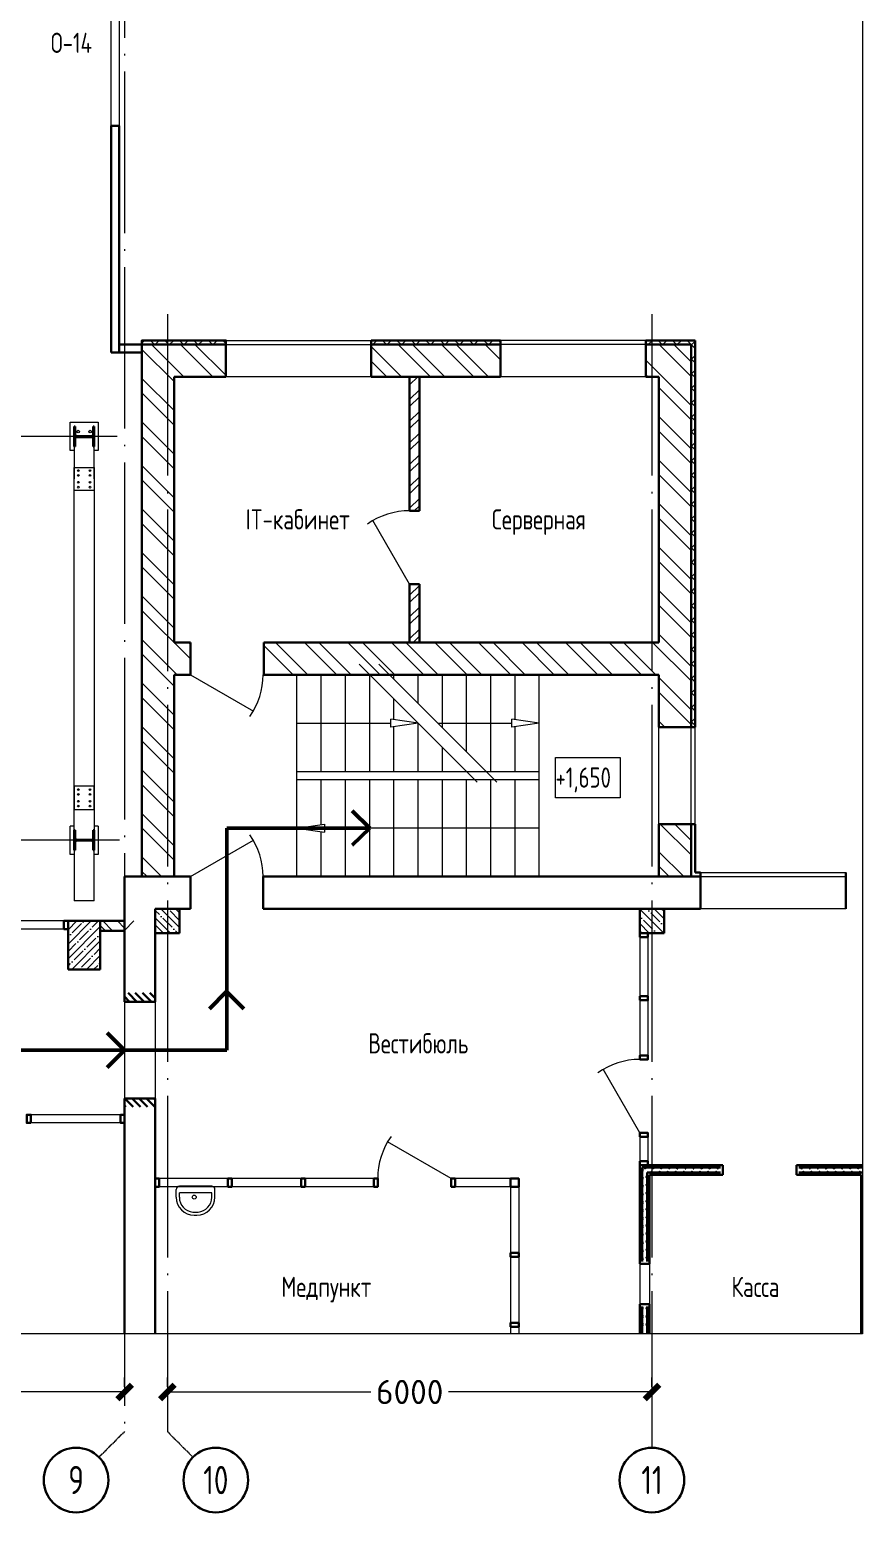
# Model space of a CAD drawing. Extents: x -965262 to 1142518, y -357520 to 71675.
# Drawn here: x -671382 to -661072, y -340597 to -322237 of the extents above; entities that cross this region are included whole.
import ezdxf

# ---------------------------------------------------------------- set-up
doc = ezdxf.new("R2010")
doc.units = 0
doc.header["$LTSCALE"] = 10
doc.linetypes.add('DOTE', pattern=[2.42, 2, -0.2, 0.02, -0.2])
doc.layers.get('0').update_dxf_attribs({"linetype": 'CONTINUOUS', "lineweight": 30})
doc.layers.get('Defpoints').update_dxf_attribs({"linetype": 'CONTINUOUS'})
doc.layers.add('DOTE', color=7, linetype='DOTE', lineweight=9)
doc.styles.add('GOST 2.304', font='isocpeur.ttf', dxfattribs={"width": 0.75, "height": 250})
doc.styles.get("Standard").update_dxf_attribs({"font": 'isocpeur.ttf', "height": 300})
doc.dimstyles.get("Standard").update_dxf_attribs({"dimscale": 100, "dimtxt": 300, "dimasz": 1.8, "dimexe": 1.8, "dimexo": 0.625, "dimgap": 0.9, "dimtad": 0, "dimdec": 0, "dimzin": 0, "dimdsep": 46, "dimtxsty": 'Standard', "dimblk": 'ARCHTICK', "dimcen": 0.9, "dimclrd": 256, "dimclre": 256, "dimclrt": 256, "dimadec": 0, "dimazin": 0, "dimtfac": 1, "dimtdec": 0, "dimtofl": 0, "dimtmove": 0, "dimatfit": 3, "dimfxl": 1, "dimtolj": 1, "dimtzin": 0, "dimlwd": 15, "dimlwe": 15, "dimarcsym": 0})
pattern_1 = [(135, (-663827.41, -348394.52), (-89.8026, -89.8026), []), (135, (-663827.41, -348304.72), (-89.8026, -89.8026), [158.75, -31.75, 0, -31.75])]
pattern_2 = [(135, (-138022.71, -133422.75), (-89.80256, -89.80256), []), (225, (-138022.71, -133422.75), (89.80256, -89.80256), [])]
pattern_3 = [(135, (-1325158.495, -438900.225), (-44.9012806, -44.9012806), [])]

# ---------------------------------------------------------------- blocks, each defined once
blk = doc.blocks.new('_ArchTick')
at = {"color": 0, "linetype": 'ByBlock', "lineweight": 0, "const_width": 0.4}
blk.add_lwpolyline([(-0.5, -0.5), (0.5, 0.5)], dxfattribs=at)
blk = doc.blocks.new('*D2648')
at = {"lineweight": 15, "transparency": 16777216}
for p, q in [((-669677, -339045), (-669677, -338927)), ((-663677, -339045), (-663677, -338927)), ((-669677, -339107), (-667157, -339107)), ((-663677, -339107), (-666197, -339107))]:
    blk.add_line(p, q, dxfattribs=at)
at = {"layer": 'Defpoints', "color": 0, "lineweight": 30, "transparency": 16777216}
for p in [(-669677, -339107), (-669677, -339107), (-663677, -339107)]:
    blk.add_point(p, dxfattribs=at)
at = {"lineweight": 15, "transparency": 16777216, "xscale": 180, "yscale": 180, "zscale": 180, "rotation": 180}
blk.add_blockref('_ArchTick', (-669677, -339107), dxfattribs=at)
at = {"lineweight": 15, "transparency": 16777216, "xscale": 180, "yscale": 180, "zscale": 180}
blk.add_blockref('_ArchTick', (-663677, -339107), dxfattribs=at)
at = {"lineweight": 15, "transparency": 16777216, "insert": (-666677, -339107), "char_height": 300, "attachment_point": 5}
blk.add_mtext('\\A1;6000', dxfattribs=at)
blk = doc.blocks.new('*D2649')
at = {"lineweight": 15, "transparency": 16777216}
for p, q in [((-676207, -339045), (-676207, -338927)), ((-670207, -339045), (-670207, -338927)), ((-676207, -339107), (-673687, -339107)), ((-670207, -339107), (-672727, -339107))]:
    blk.add_line(p, q, dxfattribs=at)
at = {"layer": 'Defpoints', "color": 0, "lineweight": 30, "transparency": 16777216}
for p in [(-676207, -339107), (-676207, -339107), (-670207, -339107)]:
    blk.add_point(p, dxfattribs=at)
at = {"lineweight": 15, "transparency": 16777216, "xscale": 180, "yscale": 180, "zscale": 180, "rotation": 180}
blk.add_blockref('_ArchTick', (-676207, -339107), dxfattribs=at)
at = {"lineweight": 15, "transparency": 16777216, "xscale": 180, "yscale": 180, "zscale": 180}
blk.add_blockref('_ArchTick', (-670207, -339107), dxfattribs=at)
at = {"lineweight": 15, "transparency": 16777216, "insert": (-673207, -339107), "char_height": 300, "attachment_point": 5}
blk.add_mtext('\\A1;6000', dxfattribs=at)

msp = doc.modelspace()

# ---------------------------------------------------------------- hatches: boundary and pattern name
at = {"lineweight": 15}
h = msp.add_hatch(dxfattribs=at)
h.set_pattern_fill('ANSI37', color=256, scale=40, angle=90, style=0)
h.set_pattern_definition(pattern_2)
h.paths.add_polyline_path([(-668952.3, -326084.5), (-669992.4, -326084.5), (-669992.4, -326134.5), (-668952.3, -326134.5)])
h.paths.add_polyline_path([(-667152.3, -326084.5), (-667152.3, -326134.5), (-665552.3, -326134.5), (-665552.3, -326084.5)])
h = msp.add_hatch(dxfattribs=at)
h.set_pattern_fill('ANSI32', color=4, scale=40, angle=90, style=0)
h.set_pattern_definition([(135, (-669368.5, -330053.1), (-269.408, -269.408), []), (135, (-669368.5, -329873.48), (-269.408, -269.408), [])])
h.paths.add_polyline_path([(-669342.1, -329824.5), (-669392.1, -329824.5), (-669392.1, -330224.5), (-669342.1, -330224.5)], flags=17)
h.paths.add_polyline_path([(-668142.1, -329824.5), (-668482.1, -329824.5), (-668482.1, -330224.5), (-668142.1, -330224.5)])
h.paths.add_polyline_path([(-669677.4, -330874.5), (-669992.4, -330874.5), (-669992.4, -332074.5), (-669677.4, -332074.5)])
h.paths.add_polyline_path([(-669592.4, -330874.5), (-669677.4, -330874.5), (-669677.4, -332074.5), (-669592.4, -332074.5)])
h.paths.add_polyline_path([(-669677.4, -332274.5), (-669992.4, -332274.5), (-669992.4, -332724.5), (-669677.4, -332724.5)])
h.paths.add_polyline_path([(-669592.4, -332274.5), (-669677.4, -332274.5), (-669677.4, -332724.5), (-669592.4, -332724.5)])
h.paths.add_polyline_path([(-669592.4, -332074.5), (-669677.4, -332074.5), (-669677.4, -332274.5), (-669592.4, -332274.5)])
h.paths.add_polyline_path([(-669677.4, -332074.5), (-669992.4, -332074.5), (-669992.4, -332274.5), (-669677.4, -332274.5)])
h.paths.add_polyline_path([(-663192.4, -332274.5), (-663592.4, -332274.5), (-663592.4, -332724.5), (-663192.4, -332724.5)])
h.paths.add_polyline_path([(-663677.4, -329824.5), (-668142.1, -329824.5), (-668142.1, -330224.5), (-663677.4, -330224.5)])
h.paths.add_polyline_path([(-669677.4, -327274.5), (-669992.4, -327274.5), (-669992.4, -330874.5), (-669677.4, -330874.5)])
h.paths.add_polyline_path([(-669342.1, -329824.5), (-669592.4, -329824.5), (-669592.4, -327274.5), (-669677.4, -327274.5), (-669677.4, -330874.5), (-669592.4, -330874.5), (-669592.4, -330224.5), (-669342.1, -330224.5)])
h.paths.add_polyline_path([(-669677.4, -326134.5), (-669992.4, -326134.5), (-669992.4, -327274.5), (-669677.4, -327274.5)])
h.paths.add_polyline_path([(-668952.3, -326134.5), (-669677.4, -326134.5), (-669677.4, -327274.5), (-669592.4, -327274.5), (-669592.4, -326534.5), (-668952.3, -326534.5)])
h.paths.add_polyline_path([(-665552.3, -326134.5), (-667152.3, -326134.5), (-667152.3, -326534.5), (-665552.3, -326534.5)])
h.paths.add_polyline_path([(-663192.4, -326134.5), (-663677.4, -326134.5), (-663677.4, -326534.5), (-663592.4, -326534.5), (-663592.4, -327274.5), (-663192.4, -327274.5)])
h.paths.add_polyline_path([(-663677.4, -326134.5), (-663752.3, -326134.5), (-663752.3, -326534.5), (-663677.4, -326534.5)])
h.paths.add_polyline_path([(-663192.4, -332074.5), (-663592.4, -332074.5), (-663592.4, -332274.5), (-663192.4, -332274.5)])
h.paths.add_polyline_path([(-663592.4, -330874.5), (-663192.4, -330874.5), (-663192.4, -327274.5), (-663592.4, -327274.5), (-663592.4, -329824.5), (-663677.4, -329824.5), (-663677.4, -330224.5), (-663592.4, -330224.5)])
h = msp.add_hatch(dxfattribs=at)
h.set_pattern_fill('ANSI37', color=256, scale=40, angle=90, style=0)
h.set_pattern_definition(pattern_2)
h.paths.add_polyline_path([(-663752.3, -326134.5), (-663752.3, -326084.5), (-663142.7, -326084.5), (-663142.7, -330874.5), (-663192.4, -330874.5), (-663192.4, -326134.5), (-663751.9, -326134.5), (-663751.9, -326084.5)])
h = msp.add_hatch(dxfattribs=at)
h.set_pattern_fill('ANSI32', color=1, scale=20)
h.set_pattern_definition([(45, (-1325158.5, -438399.02), (-134.70384, 134.70384), []), (45, (-1325068.7, -438399.02), (-134.70384, 134.70384), [])])
h.paths.add_polyline_path([(-666557.5, -329094.6), (-666677.5, -329094.6), (-666677.5, -329104.6), (-666557.5, -329104.6)], flags=17)
h.paths.add_polyline_path([(-666557.5, -326534.5), (-666677.5, -326534.5), (-666677.5, -328194.6), (-666557.5, -328194.6)])
h.paths.add_polyline_path([(-666557.5, -329094.6), (-666677.5, -329094.6), (-666677.5, -329824.5), (-666557.5, -329824.5)])
h = msp.add_hatch(dxfattribs=at)
h.set_pattern_fill('ANSI35', color=256, scale=20, angle=90, style=0)
h.set_pattern_definition(pattern_1)
h.paths.add_polyline_path([(-669677.4, -333124.5), (-669827.4, -333124.5), (-669827.4, -333274.5), (-669677.4, -333274.5)])
h.paths.add_polyline_path([(-669677.4, -333274.5), (-669827.4, -333274.5), (-669827.4, -333424.5), (-669677.4, -333424.5)])
h.paths.add_polyline_path([(-669527.4, -333274.5), (-669677.4, -333274.5), (-669677.4, -333424.5), (-669527.4, -333424.5)])
h.paths.add_polyline_path([(-669527.4, -333124.5), (-669677.4, -333124.5), (-669677.4, -333274.5), (-669527.4, -333274.5)])
h = msp.add_hatch(dxfattribs=at)
h.set_pattern_fill('ANSI35', color=256, scale=20, angle=90, style=0)
h.set_pattern_definition(pattern_1)
h.paths.add_polyline_path([(-663677.4, -333124.5), (-663827.4, -333124.5), (-663827.4, -333274.5), (-663677.4, -333274.5)])
h.paths.add_polyline_path([(-663677.4, -333274.5), (-663827.4, -333274.5), (-663827.4, -333424.5), (-663677.4, -333424.5)])
h.paths.add_polyline_path([(-663527.4, -333274.5), (-663677.4, -333274.5), (-663677.4, -333424.5), (-663527.4, -333424.5)])
h.paths.add_polyline_path([(-663527.4, -333124.5), (-663677.4, -333124.5), (-663677.4, -333274.5), (-663527.4, -333274.5)])
h = msp.add_hatch(dxfattribs=at)
h.set_pattern_fill('ANSI35', color=256, scale=20, style=0)
h.set_pattern_definition([(45, (-663827.41, -348394.52), (-89.8026, 89.8026), []), (45, (-663737.6, -348394.52), (-89.8026, 89.8026), [158.75, -31.75, 0, -31.75])])
h.paths.add_polyline_path([(-670507.4, -333274.5), (-670907.4, -333274.5), (-670907.4, -333874.5), (-670507.4, -333874.5)])
h = msp.add_hatch(dxfattribs=at)
h.set_pattern_fill('ANSI32', color=1, scale=20, angle=90, style=0)
h.set_pattern_definition([(135, (-943459.99, -386363.16), (-134.70384, -134.70384), []), (135, (-943459.99, -386273.36), (-134.70384, -134.70384), [])])
h.paths.add_polyline_path([(-670207.4, -333394.5), (-670507.4, -333394.5), (-670507.4, -333274.5), (-670207.4, -333274.5)])
h = msp.add_hatch()
h.set_pattern_fill('ANSI31', color=3, scale=20, angle=90)
h.set_pattern_definition(pattern_3)
h.paths.add_polyline_path([(-670127.1, -334164.9), (-669827.1, -334164.9), (-669827.4, -334274.5), (-670127.1, -334274.5)])
h.paths.add_polyline_path([(-670207.1, -334164.9), (-670127.1, -334164.9), (-670127.1, -334274.5), (-670207.4, -334274.5)])
h = msp.add_hatch()
h.set_pattern_fill('ANSI31', color=3, scale=20, angle=90)
h.set_pattern_definition(pattern_3)
h.paths.add_polyline_path([(-670126.7, -335475.1), (-669826.7, -335475.1), (-669826.7, -335575.1), (-670126.7, -335575.1)])
h.paths.add_polyline_path([(-670206.7, -335475.1), (-670126.7, -335475.1), (-670126.7, -335575.1), (-670206.7, -335575.1)])
h = msp.add_hatch(color=1)
h.dxf.hatch_style = 1
h.paths.add_polyline_path([(-663787.4, -336359.1, 1), (-663797.4, -336359.1, 1)])
h = msp.add_hatch(color=1)
h.dxf.hatch_style = 1
h.paths.add_polyline_path([(-663757.4, -336333.8, 1), (-663767.4, -336333.8, 1)])
h = msp.add_hatch(color=1)
h.dxf.hatch_style = 1
h.paths.add_polyline_path([(-663657.4, -336333.8, 1), (-663667.4, -336333.8, 1)])
h = msp.add_hatch(color=1)
h.dxf.hatch_style = 1
h.paths.add_polyline_path([(-663557.4, -336333.8, 1), (-663567.4, -336333.8, 1)])
h = msp.add_hatch(color=1)
h.dxf.hatch_style = 1
h.paths.add_polyline_path([(-663457.4, -336333.8, 1), (-663467.4, -336333.8, 1)])
h = msp.add_hatch(color=1)
h.dxf.hatch_style = 1
h.paths.add_polyline_path([(-663357.4, -336334, 1), (-663367.4, -336334, 1)])
h = msp.add_hatch(color=1)
h.dxf.hatch_style = 1
h.paths.add_polyline_path([(-663257.4, -336334, 1), (-663267.4, -336334, 1)])
h = msp.add_hatch(color=1)
h.dxf.hatch_style = 1
h.paths.add_polyline_path([(-663157.4, -336334.1, 1), (-663167.4, -336334.1, 1)])
h = msp.add_hatch(color=1)
h.dxf.hatch_style = 1
h.paths.add_polyline_path([(-663057.4, -336334, 1), (-663067.4, -336334, 1)])
h = msp.add_hatch(color=1)
h.dxf.hatch_style = 1
h.paths.add_polyline_path([(-662957.4, -336334.1, 1), (-662967.4, -336334.1, 1)])
h = msp.add_hatch(color=1)
h.dxf.hatch_style = 1
h.paths.add_polyline_path([(-662857.4, -336334.1, 1), (-662867.4, -336334.1, 1)])
h = msp.add_hatch(color=1)
h.dxf.hatch_style = 1
h.paths.add_polyline_path([(-661818, -336334.1, 1), (-661828, -336334.1, 1)])
h = msp.add_hatch(color=1)
h.dxf.hatch_style = 1
h.paths.add_polyline_path([(-661718, -336334.1, 1), (-661728, -336334.1, 1)])
h = msp.add_hatch(color=1)
h.dxf.hatch_style = 1
h.paths.add_polyline_path([(-661618, -336334, 1), (-661628, -336334, 1)])
h = msp.add_hatch(color=1)
h.dxf.hatch_style = 1
h.paths.add_polyline_path([(-661518, -336334.1, 1), (-661528, -336334.1, 1)])
h = msp.add_hatch(color=1)
h.dxf.hatch_style = 1
h.paths.add_polyline_path([(-661418, -336334, 1), (-661428, -336334, 1)])
h = msp.add_hatch(color=1)
h.dxf.hatch_style = 1
h.paths.add_polyline_path([(-661318, -336334, 1), (-661328, -336334, 1)])
h = msp.add_hatch(color=1)
h.dxf.hatch_style = 1
h.paths.add_polyline_path([(-661218, -336333.8, 1), (-661228, -336333.8, 1)])
h = msp.add_hatch(color=1)
h.dxf.hatch_style = 1
h.paths.add_polyline_path([(-661118, -336333.8, 1), (-661128, -336333.8, 1)])
h = msp.add_hatch(color=1)
h.dxf.hatch_style = 1
h.paths.add_polyline_path([(-663787.4, -336459.1, 1), (-663797.4, -336459.1, 1)])
h = msp.add_hatch(color=1)
h.dxf.hatch_style = 1
h.paths.add_polyline_path([(-663737.4, -336444.1, 1), (-663747.4, -336444.1, 1)])
h = msp.add_hatch(color=1)
h.dxf.hatch_style = 1
h.paths.add_polyline_path([(-663737.4, -336544.1, 1), (-663747.4, -336544.1, 1)])
h = msp.add_hatch(color=1)
h.dxf.hatch_style = 1
h.paths.add_polyline_path([(-663687.4, -336384.1, 1), (-663677.4, -336384.1, 1)])
h = msp.add_hatch(color=1)
h.dxf.hatch_style = 1
h.paths.add_polyline_path([(-663587.4, -336384.1, 1), (-663577.4, -336384.1, 1)])
h = msp.add_hatch(color=1)
h.dxf.hatch_style = 1
h.paths.add_polyline_path([(-663487.4, -336384.1, 1), (-663477.4, -336384.1, 1)])
h = msp.add_hatch(color=1)
h.dxf.hatch_style = 1
h.paths.add_polyline_path([(-663387.4, -336384.1, 1), (-663377.4, -336384.1, 1)])
h = msp.add_hatch(color=1)
h.dxf.hatch_style = 1
h.paths.add_polyline_path([(-663287.4, -336384.1, 1), (-663277.4, -336384.1, 1)])
h = msp.add_hatch(color=1)
h.dxf.hatch_style = 1
h.paths.add_polyline_path([(-663187.4, -336384.1, 1), (-663177.4, -336384.1, 1)])
h = msp.add_hatch(color=1)
h.dxf.hatch_style = 1
h.paths.add_polyline_path([(-663087.4, -336384.1, 1), (-663077.4, -336384.1, 1)])
h = msp.add_hatch(color=1)
h.dxf.hatch_style = 1
h.paths.add_polyline_path([(-662987.4, -336384.1, 1), (-662977.4, -336384.1, 1)])
h = msp.add_hatch(color=1)
h.dxf.hatch_style = 1
h.paths.add_polyline_path([(-662887.4, -336384.1, 1), (-662877.4, -336384.1, 1)])
h = msp.add_hatch(color=1)
h.dxf.hatch_style = 1
h.paths.add_polyline_path([(-661798, -336384.1, 1), (-661808, -336384.1, 1)])
h = msp.add_hatch(color=1)
h.dxf.hatch_style = 1
h.paths.add_polyline_path([(-661698, -336384.1, 1), (-661708, -336384.1, 1)])
h = msp.add_hatch(color=1)
h.dxf.hatch_style = 1
h.paths.add_polyline_path([(-661598, -336384.1, 1), (-661608, -336384.1, 1)])
h = msp.add_hatch(color=1)
h.dxf.hatch_style = 1
h.paths.add_polyline_path([(-661498, -336384.1, 1), (-661508, -336384.1, 1)])
h = msp.add_hatch(color=1)
h.dxf.hatch_style = 1
h.paths.add_polyline_path([(-661398, -336384.1, 1), (-661408, -336384.1, 1)])
h = msp.add_hatch(color=1)
h.dxf.hatch_style = 1
h.paths.add_polyline_path([(-661298, -336384.1, 1), (-661308, -336384.1, 1)])
h = msp.add_hatch(color=1)
h.dxf.hatch_style = 1
h.paths.add_polyline_path([(-661198, -336384.1, 1), (-661208, -336384.1, 1)])
h = msp.add_hatch(color=1)
h.dxf.hatch_style = 1
h.paths.add_polyline_path([(-661098, -336384.1, 1), (-661108, -336384.1, 1)])
h = msp.add_hatch(color=1)
h.dxf.hatch_style = 1
h.paths.add_polyline_path([(-663787.5, -336559.1, 1), (-663797.5, -336559.1, 1)])
h = msp.add_hatch(color=1)
h.dxf.hatch_style = 1
h.paths.add_polyline_path([(-663787.5, -336659.1, 1), (-663797.5, -336659.1, 1)])
h = msp.add_hatch(color=1)
h.dxf.hatch_style = 1
h.paths.add_polyline_path([(-663737.4, -336644.1, 1), (-663747.4, -336644.1, 1)])
h = msp.add_hatch(color=1)
h.dxf.hatch_style = 1
h.paths.add_polyline_path([(-663787.6, -336859.1, 1), (-663797.6, -336859.1, 1)])
h = msp.add_hatch(color=1)
h.dxf.hatch_style = 1
h.paths.add_polyline_path([(-663787.5, -336759.1, 1), (-663797.5, -336759.1, 1)])
h = msp.add_hatch(color=1)
h.dxf.hatch_style = 1
h.paths.add_polyline_path([(-663737.4, -336744.1, 1), (-663747.4, -336744.1, 1)])
h = msp.add_hatch(color=1)
h.dxf.hatch_style = 1
h.paths.add_polyline_path([(-663737.4, -336844.1, 1), (-663747.4, -336844.1, 1)])
h = msp.add_hatch(color=1)
h.dxf.hatch_style = 1
h.paths.add_polyline_path([(-663787.4, -336959.1, 1), (-663797.4, -336959.1, 1)])
h = msp.add_hatch(color=1)
h.dxf.hatch_style = 1
h.paths.add_polyline_path([(-663787.4, -337059.1, 1), (-663797.4, -337059.1, 1)])
h = msp.add_hatch(color=1)
h.dxf.hatch_style = 1
h.paths.add_polyline_path([(-663737.4, -336944.1, 1), (-663747.4, -336944.1, 1)])
h = msp.add_hatch(color=1)
h.dxf.hatch_style = 1
h.paths.add_polyline_path([(-663737.4, -337044.1, 1), (-663747.4, -337044.1, 1)])
h = msp.add_hatch(color=1)
h.dxf.hatch_style = 1
h.paths.add_polyline_path([(-663787.4, -337159.1, 1), (-663797.4, -337159.1, 1)])
h = msp.add_hatch(color=1)
h.dxf.hatch_style = 1
h.paths.add_polyline_path([(-663787.4, -337259.1, 1), (-663797.4, -337259.1, 1)])
h = msp.add_hatch(color=1)
h.dxf.hatch_style = 1
h.paths.add_polyline_path([(-663737.4, -337144.1, 1), (-663747.4, -337144.1, 1)])
h = msp.add_hatch(color=1)
h.dxf.hatch_style = 1
h.paths.add_polyline_path([(-663737.4, -337244.1, 1), (-663747.4, -337244.1, 1)])
h = msp.add_hatch(color=1)
h.dxf.hatch_style = 1
h.paths.add_polyline_path([(-663787.4, -337359.1, 1), (-663797.4, -337359.1, 1)])
h = msp.add_hatch(color=1)
h.dxf.hatch_style = 1
h.paths.add_polyline_path([(-663787.4, -337459.1, 1), (-663797.4, -337459.1, 1)])
h = msp.add_hatch(color=1)
h.dxf.hatch_style = 1
h.paths.add_polyline_path([(-663737.4, -337344.1, 1), (-663747.4, -337344.1, 1)])
h = msp.add_hatch(color=1)
h.dxf.hatch_style = 1
h.paths.add_polyline_path([(-663737.4, -337444.1, 1), (-663747.4, -337444.1, 1)])
h = msp.add_hatch(color=1)
h.dxf.hatch_style = 1
h.paths.add_polyline_path([(-663797.4, -338071.6, 1), (-663787.4, -338071.6, 1)])
h = msp.add_hatch(color=1)
h.dxf.hatch_style = 1
h.paths.add_polyline_path([(-663797.4, -338171.6, 1), (-663787.4, -338171.6, 1)])
h = msp.add_hatch(color=1)
h.dxf.hatch_style = 1
h.paths.add_polyline_path([(-663747.4, -338071.6, 1), (-663737.4, -338071.6, 1)])
h = msp.add_hatch(color=1)
h.dxf.hatch_style = 1
h.paths.add_polyline_path([(-663747.4, -338171.6, 1), (-663737.4, -338171.6, 1)])
h = msp.add_hatch(color=1)
h.dxf.hatch_style = 1
h.paths.add_polyline_path([(-663797.4, -338271.6, 1), (-663787.4, -338271.6, 1)])
h = msp.add_hatch(color=1)
h.dxf.hatch_style = 1
h.paths.add_polyline_path([(-663747.4, -338271.6, 1), (-663737.4, -338271.6, 1)])

# ---------------------------------------------------------------- linework, layer by layer
at = {"color": 30, "lineweight": 15}
for p, q in [((-670372.4, -323427, -3259.8), (-670372.4, -321427, -3259.8)), ((-670272.4, -321427, -3259.8), (-670272.4, -323427, -3259.8))]:
    msp.add_line(p, q, dxfattribs=at)
at = {"color": 30, "lineweight": 30}
for p, q in [((-670372.4, -323427, -3259.8), (-670372.4, -326234.5, -3259.8)), ((-670372.4, -323427, -3259.8), (-670272.4, -323427, -3259.8)), ((-670272.4, -326234.5, -1451.3), (-670272.4, -323427, -3259.8))]:
    msp.add_line(p, q, dxfattribs=at)
at = {"lineweight": 30}
for p, q in [((-670372.4, -326234.5, -3259.8), (-670372.4, -326134.5, -3259.8)), ((-670832.4, -327149.5, -3259.8), (-670832.4, -327399.5, -3259.8)), ((-670818.4, -327149.5, -3259.8), (-670832.4, -327149.5, -3259.8)), ((-670818.4, -327250, -3259.8), (-670818.4, -327149.5, -3259.8)), ((-670596.4, -327149.5, -3259.8), (-670596.4, -327250, -3259.8)), ((-670582.4, -327149.5, -3259.8), (-670596.4, -327149.5, -3259.8)), ((-670582.4, -327399.5, -3259.8), (-670582.4, -327149.5, -3259.8)), ((-670818.4, -327399.5, -3259.8), (-670818.4, -327299, -3259.8)), ((-670616.4, -327270, -3259.8), (-670798.4, -327270, -3259.8)), ((-670798.4, -327279, -3259.8), (-670616.4, -327279, -3259.8)), ((-670596.4, -327299, -3259.8), (-670596.4, -327399.5, -3259.8)), ((-670832.4, -327399.5, -3259.8), (-670818.4, -327399.5, -3259.8)), ((-670596.4, -327399.5, -3259.8), (-670582.4, -327399.5, -3259.8)), ((-670832.4, -332149.5, -3259.8), (-670832.4, -332399.5, -3259.8)), ((-670818.4, -332149.5, -3259.8), (-670832.4, -332149.5, -3259.8)), ((-670818.4, -332250, -3259.8), (-670818.4, -332149.5, -3259.8)), ((-670818.4, -332399.5, -3259.8), (-670818.4, -332299, -3259.8)), ((-670616.4, -332270, -3259.8), (-670798.4, -332270, -3259.8)), ((-670798.4, -332279, -3259.8), (-670616.4, -332279, -3259.8)), ((-670596.4, -332149.5, -3259.8), (-670596.4, -332250, -3259.8)), ((-670582.4, -332149.5, -3259.8), (-670596.4, -332149.5, -3259.8)), ((-670596.4, -332299, -3259.8), (-670596.4, -332399.5, -3259.8)), ((-670582.4, -332399.5, -3259.8), (-670582.4, -332149.5, -3259.8)), ((-670832.4, -332399.5, -3259.8), (-670818.4, -332399.5, -3259.8)), ((-670596.4, -332399.5, -3259.8), (-670582.4, -332399.5, -3259.8)), ((-663078.2, -333124.5, -3259.8), (-663078.2, -332674.5, -1451.3)), ((-661278.2, -332674.5, -3259.8), (-661278.2, -333124.5, -3259.8)), ((-670207.4, -332724.5, -3259.8), (-670207.4, -334274.5, -3259.8)), ((-669392.1, -332724.5, -3259.8), (-670207.4, -332724.5, -3259.8)), ((-669392.1, -333124.5, -3259.8), (-669392.1, -332724.5, -3259.8)), ((-663078.2, -332724.5, -3259.8), (-668492.1, -332724.5, -3259.8)), ((-668492.1, -333124.5, -3259.8), (-668492.1, -332724.5, -3259.8)), ((-669827.4, -333124.5, -3259.8), (-669827.4, -333424.5, -3259.8)), ((-669527.4, -333124.5, -3259.8), (-669827.4, -333124.5, -3259.8)), ((-669827.4, -333124.5, -3259.8), (-669392.1, -333124.5, -3259.8)), ((-669827.4, -334274.5, -3259.8), (-669827.4, -333124.5, -3259.8)), ((-669527.4, -333424.5, -3259.8), (-669527.4, -333124.5, -3259.8)), ((-668492.1, -333124.5, -3259.8), (-663078.2, -333124.5, -3259.8)), ((-663827.4, -333124.5, -3259.8), (-663827.4, -333424.5, -3259.8)), ((-663527.4, -333124.5, -3259.8), (-663827.4, -333124.5, -3259.8)), ((-663527.4, -333424.5, -3259.8), (-663527.4, -333124.5, -3259.8)), ((-670907.4, -333274.5, -3259.8), (-670907.4, -333874.5, -3259.8)), ((-670507.4, -333274.5, -3259.8), (-670907.4, -333274.5, -3259.8)), ((-670507.4, -333874.5, -3259.8), (-670507.4, -333274.5, -3259.8)), ((-669827.4, -333424.5, -3259.8), (-669527.4, -333424.5, -3259.8)), ((-663827.4, -333424.5, -3259.8), (-663527.4, -333424.5, -3259.8)), ((-670907.4, -333874.5, -3259.8), (-670507.4, -333874.5, -3259.8)), ((-670207.4, -335474.5, -3259.8), (-670207.4, -338387.7, -3259.8)), ((-669827.4, -338387.7, -3259.8), (-669827.4, -335474.5, -3259.8))]:
    msp.add_line(p, q, dxfattribs=at)
at = {"color": 30, "extrusion": (0, 0, -1)}
msp.add_line((-670272.4, -326234.5, -1451.3), (-670372.4, -326234.5, -1451.3), dxfattribs=at)
for p, q in [((-668952.3, -326084.5, -1451.3), (-669992.4, -326084.5, -1451.3)), ((-669992.4, -326134.5, -3259.8), (-669992.4, -326084.5, -1451.3)), ((-665552.3, -326084.5, -1451.3), (-667152.3, -326084.5, -1451.3)), ((-667152.3, -326134.5, -3259.8), (-667152.3, -326084.5, -1451.3)), ((-665552.3, -326134.5, -3259.8), (-665552.3, -326084.5, -1451.3)), ((-663752.7, -326134.5, -3259.8), (-663752.7, -326084.5, -1451.3)), ((-663142.7, -326084.5, -1451.3), (-663752.3, -326084.5, -1451.3)), ((-663142.7, -328124.5, -1451.3), (-663142.7, -326084.5, -1451.3)), ((-663142.7, -330874.5, -1451.3), (-663142.7, -328124.5, -1451.3)), ((-663192.4, -330874.5, -3259.8), (-663142.7, -330874.5, -1451.3)), ((-663192.4, -332074.5, -3259.8), (-663142.7, -332074.5, -1451.3)), ((-663142.7, -332674.5, -1451.3), (-663142.7, -332074.5, -1451.3)), ((-663142.7, -332674.5, -1451.3), (-663078.2, -332674.5, -1451.3)), ((-669827.4, -334274.5, -3259.8), (-670207.4, -334274.5, -4711.1)), ((-669827.4, -335474.5, -3259.8), (-670207.4, -335474.5, -3259.8)), ((-663827.4, -336299.1, -3524.7), (-663827.4, -337519.1, -3410.3)), ((-663827.4, -336299.1, -3524.7), (-662797.7, -336299.1, -3524.7)), ((-662797.7, -336299.1, -3524.7), (-662797.7, -336419.1, -3524.7)), ((-661887.7, -336299.1, -3524.7), (-661072.4, -336299.1, -3524.7)), ((-661887.7, -336299.1, -3524.7), (-661887.7, -336419.1, -3524.7)), ((-663707.4, -336419.1, -3524.7), (-662797.7, -336419.1, -3524.7)), ((-663707.4, -336419.1, -3524.7), (-663707.4, -337519.1, -3417)), ((-661887.7, -336419.1, -3524.7), (-661087.4, -336419.1, -3524.7)), ((-661087.4, -336419.1, -3524.7), (-661087.4, -338387.7, -3337.5)), ((-663707.4, -337519.1, -3524.7), (-663827.4, -337519.1, -3524.7)), ((-663827.4, -338019.1, -3363.4), (-663827.4, -338387.7, -3328.8)), ((-663707.4, -338019.1, -3524.7), (-663827.4, -338019.1, -3524.7)), ((-663707.4, -338019.1, -3368), (-663707.4, -338387.7, -3331.9))]:
    msp.add_line(p, q)
at = {"color": 4, "lineweight": 30}
for p, q in [((-668952.3, -326134.5, -3259.8), (-669992.4, -326134.5, -3259.8)), ((-669992.4, -326134.5, -3259.8), (-669992.4, -332724.5, -3259.8)), ((-668952.3, -326534.5, -3259.8), (-668952.3, -326134.5, -3259.8)), ((-667152.3, -326134.5, -3259.8), (-667152.3, -326534.5, -3259.8)), ((-665552.3, -326134.5, -3259.8), (-667152.3, -326134.5, -3259.8)), ((-665552.3, -326534.5, -3259.8), (-665552.3, -326134.5, -3259.8)), ((-663192.4, -326134.5, -3259.8), (-663752.3, -326134.5, -3259.8)), ((-663752.3, -326134.5, -3259.8), (-663752.3, -326534.5, -3259.8)), ((-663192.4, -330874.5, -3259.8), (-663192.4, -326134.5, -3259.8)), ((-669592.4, -326534.5, -3259.8), (-668952.3, -326534.5, -3259.8)), ((-669592.4, -329824.5, -3259.8), (-669592.4, -326534.5, -3259.8)), ((-667152.3, -326534.5, -3259.8), (-665552.3, -326534.5, -3259.8)), ((-663752.3, -326534.5, -3259.8), (-663592.4, -326534.5, -3259.8)), ((-663592.4, -326534.5, -3259.8), (-663592.4, -329824.5, -3259.8)), ((-669392.1, -329824.5, -3259.8), (-669592.1, -329824.5, -3259.8)), ((-669392.1, -330224.5, -3259.8), (-669392.1, -329824.5, -3259.8)), ((-663592.4, -329824.5, -3259.8), (-668482.1, -329824.5, -3259.8)), ((-668482.1, -330224.5, -3259.8), (-668482.1, -329824.5, -3259.8)), ((-669592.4, -332724.5, -3259.8), (-669592.4, -330224.5, -3259.8)), ((-669392.1, -330224.5, -3259.8), (-669592.1, -330224.5, -3259.8)), ((-668482.1, -330224.5, -3259.8), (-663592.4, -330224.5, -3259.8)), ((-663592.4, -330224.5, -3259.8), (-663592.4, -330874.5, -3259.8)), ((-663592.4, -332074.5, -3259.8), (-663592.4, -332724.5, -3259.8)), ((-663192.4, -332724.5, -3259.8), (-663192.4, -332074.5, -3259.8))]:
    msp.add_line(p, q, dxfattribs=at)
at = {"lineweight": 15}
for p, q in [((-668952.3, -326084.5, -1451.3), (-667152.3, -326084.5, -1451.3)), ((-663752.7, -326084.5, -1451.3), (-665552.3, -326084.5, -1451.3)), ((-670882.4, -327449.5, -3259.8), (-670882.4, -327099.5, -3259.8)), ((-670882.4, -327099.5, -3259.8), (-670532.4, -327099.5, -3259.8)), ((-670532.4, -327099.5, -3259.8), (-670532.4, -327449.5, -3259.8)), ((-670832.4, -327449.5, -3259.8), (-670882.4, -327449.5, -3259.8)), ((-670832.4, -327399.5, -3259.8), (-670832.4, -327799.5, -3259.8)), ((-670582.4, -327799.5, -3259.8), (-670582.4, -327399.5, -3259.8)), ((-670532.4, -327449.5, -3259.8), (-670582.4, -327449.5, -3259.8)), ((-670829.9, -327942, -3259.8), (-670829.9, -327657, -3259.8)), ((-670829.9, -327657, -3259.8), (-670584.9, -327657, -3259.8)), ((-670584.9, -327657, -3259.8), (-670584.9, -327942, -3259.8)), ((-670832.4, -327799.5, -3259.8), (-670829.9, -327799.5, -3259.8)), ((-670832.4, -331744.5, -3259.8), (-670832.4, -327804.5, -3259.8)), ((-670832.4, -327804.5, -3259.8), (-670829.9, -327804.5, -3259.8)), ((-670584.9, -327799.5, -3259.8), (-670582.4, -327799.5, -3259.8)), ((-670584.9, -327804.5, -3259.8), (-670582.4, -327804.5, -3259.8)), ((-670582.4, -327804.5, -3259.8), (-670582.4, -331744.5, -3259.8)), ((-670584.9, -327942, -3259.8), (-670829.9, -327942, -3259.8)), ((-666677.5, -329104.6, -3259.8), (-667132.5, -328316.5, -3259.8)), ((-667303.7, -330093.2), (-665841.1, -331555.9)), ((-667058.7, -330093.2), (-665596, -331555.9)), ((-669392.1, -330224.5, -3259.8), (-668612.7, -330674.5, -3259.8)), ((-668072.4, -332724.5, -3259.8), (-668072.4, -330224.5, -3259.8)), ((-667772.4, -331424.5, -3259.8), (-667772.4, -330224.5, -3259.8)), ((-667472.4, -331424.5, -3259.8), (-667472.4, -330224.5, -3259.8)), ((-667172.4, -331424.5, -3259.8), (-667172.4, -330224.5, -3259.8)), ((-666872.4, -330279.5, -3259.8), (-666872.4, -330224.5, -3259.8)), ((-666572.4, -330579.5, -3259.8), (-666572.4, -330224.5, -3259.8)), ((-666272.4, -330879.5, -3259.8), (-666272.4, -330224.5, -3259.8)), ((-665972.4, -331179.5, -3259.8), (-665972.4, -330224.5, -3259.8)), ((-665672.4, -331424.5, -3259.8), (-665672.4, -330224.5, -3259.8)), ((-665372.4, -330781.2, -3259.8), (-665372.4, -330224.5, -3259.8)), ((-665072.4, -332724.5, -3259.8), (-665072.4, -330224.5, -3259.8)), ((-666872.4, -330781.2, -3259.8), (-666872.4, -330524.6, -3259.8)), ((-666572.4, -330824.6), (-666911.7, -330775.5)), ((-666911.7, -330873.6), (-666911.7, -330775.5)), ((-666572.4, -330824.6), (-666911.7, -330873.6)), ((-666572.4, -331424.5, -3259.8), (-666572.4, -330824.6, -3259.8)), ((-665072.4, -330824.6, -3259.8), (-665411.7, -330775.5, -3259.8)), ((-665411.7, -330873.6, -3259.8), (-665411.7, -330775.5, -3259.8)), ((-665072.4, -330824.6, -3259.8), (-665411.7, -330873.6, -3259.8)), ((-666872.4, -331424.5, -3259.8), (-666872.4, -330867.9, -3259.8)), ((-665372.4, -331424.5, -3259.8), (-665372.4, -330867.9, -3259.8)), ((-663142.7, -332074.5, -1451.3), (-663142.7, -330874.5, -1451.3)), ((-666272.4, -331424.5, -3259.8), (-666272.4, -331124.6, -3259.8)), ((-664871.1, -331249.2), (-664071.1, -331249.2)), ((-664871.1, -331749.2), (-664871.1, -331249.2)), ((-664071.1, -331249.2), (-664071.1, -331749.2)), ((-668072.4, -331424.5, -3259.8), (-665072.4, -331424.5, -3259.8)), ((-668072.4, -331524.5, -3259.8), (-665072.4, -331524.5, -3259.8)), ((-667772.4, -332081.2, -3259.8), (-667772.4, -331524.5, -3259.8)), ((-667472.4, -332724.5, -3259.8), (-667472.4, -331524.5, -3259.8)), ((-667172.4, -332724.5, -3259.8), (-667172.4, -331524.5, -3259.8)), ((-666872.4, -332724.5, -3259.8), (-666872.4, -331524.5, -3259.8)), ((-666572.4, -332724.5, -3259.8), (-666572.4, -331524.5, -3259.8)), ((-666272.4, -332724.5, -3259.8), (-666272.4, -331524.5, -3259.8)), ((-665972.4, -332724.5, -3259.8), (-665972.4, -331524.5, -3259.8)), ((-665672.4, -332724.5, -3259.8), (-665672.4, -331524.5, -3259.8)), ((-665372.4, -332724.5, -3259.8), (-665372.4, -331524.5, -3259.8)), ((-670832.4, -331744.5, -3259.8), (-670829.9, -331744.5, -3259.8)), ((-670832.4, -331749.5, -3259.8), (-670829.9, -331749.5, -3259.8)), ((-670832.4, -332149.5, -3259.8), (-670832.4, -331749.5, -3259.8)), ((-670584.9, -331607, -3259.8), (-670829.9, -331607, -3259.8)), ((-670829.9, -331607, -3259.8), (-670829.9, -331892, -3259.8)), ((-670584.9, -331892, -3259.8), (-670584.9, -331607, -3259.8)), ((-670584.9, -331744.5, -3259.8), (-670582.4, -331744.5, -3259.8)), ((-670584.9, -331749.5, -3259.8), (-670582.4, -331749.5, -3259.8)), ((-670582.4, -331749.5, -3259.8), (-670582.4, -332149.5, -3259.8)), ((-664071.1, -331749.2), (-664871.1, -331749.2)), ((-670829.9, -331892, -3259.8), (-670584.9, -331892, -3259.8)), ((-670882.4, -332449.5, -3259.8), (-670882.4, -332099.5, -3259.8)), ((-670832.4, -332099.5, -3259.8), (-670882.4, -332099.5, -3259.8)), ((-670532.4, -332099.5, -3259.8), (-670582.4, -332099.5, -3259.8)), ((-670532.4, -332099.5, -3259.8), (-670532.4, -332449.5, -3259.8)), ((-668072.4, -332124.5, -3259.8), (-667733.1, -332075.5, -3259.8)), ((-668072.4, -332124.5, -3259.8), (-667733.1, -332173.5, -3259.8)), ((-667733.1, -332075.5, -3259.8), (-667733.1, -332173.5, -3259.8)), ((-669392.1, -332724.5, -3259.8), (-668612.7, -332274.5, -3259.8)), ((-667772.4, -332724.5, -3259.8), (-667772.4, -332167.8, -3259.8)), ((-670832.4, -332449.5, -3259.8), (-670882.4, -332449.5, -3259.8)), ((-670832.4, -332399.5, -3259.8), (-670832.4, -333027, -3259.8)), ((-670582.4, -333027, -3259.8), (-670582.4, -332399.5, -3259.8)), ((-670532.4, -332449.5, -3259.8), (-670582.4, -332449.5, -3259.8)), ((-663078.2, -332674.5, -1451.3), (-661278.2, -332674.5, -1451.3)), ((-663078.2, -332724.5, -3259.8), (-661278.2, -332724.5, -3259.8)), ((-670582.4, -333027, -4711.1), (-670832.4, -333027, -4711.1)), ((-661278.2, -333124.5, -3259.8), (-663078.2, -333124.5, -3259.8)), ((-670207.8, -333391.6, -3259.8), (-670090.8, -333274.5, -3259.8)), ((-670207.4, -334274.5, -3259.8), (-670207.4, -335474.5, -3259.8)), ((-669827.4, -334274.5, -3259.8), (-669827.4, -335474.5, -3259.8)), ((-669568.1, -336694.8, -3259.8), (-669568.1, -336598.8, -3259.8)), ((-669128.1, -336558.8, -3259.8), (-669528.1, -336558.8, -3259.8)), ((-669128.1, -336638.8, -3259.8), (-669528.1, -336638.8, -3259.8)), ((-669528.1, -336694.8, -3259.8), (-669528.1, -336638.8, -3259.8)), ((-669128.1, -336694.8, -3259.8), (-669128.1, -336638.8, -3259.8)), ((-669088.1, -336694.8, -3259.8), (-669088.1, -336598.8, -3259.8)), ((-669360.1, -336878.8, -3259.8), (-669296.1, -336878.8, -3259.8)), ((-669344.1, -336918.8, -3259.8), (-669312.1, -336918.8, -3259.8)), ((-663827.4, -337519.1, -3410.3), (-663827.4, -338019.1, -3363.4)), ((-663707.4, -337519.1, -3410.3), (-663707.4, -338019.1, -3363.4))]:
    msp.add_line(p, q, dxfattribs=at)
at = {"color": 4, "lineweight": 15}
for p, q in [((-668952.3, -326134.5, -3259.8), (-667152.3, -326134.5, -3259.8)), ((-663752.7, -326134.5, -3259.8), (-665552.3, -326134.5, -3259.8)), ((-667152.3, -326534.5, -3259.8), (-668952.3, -326534.5, -3259.8)), ((-663752.3, -326534.5, -3259.8), (-665552.3, -326534.5, -3259.8)), ((-663592.4, -332074.5, -3259.8), (-663592.4, -330874.5, -3259.8)), ((-663192.4, -332074.5, -3259.8), (-663192.4, -330874.5, -3259.8))]:
    msp.add_line(p, q, dxfattribs=at)
at = {"color": 1}
for p, q in [((-666677.5, -328194.6, -3259.8), (-666677.5, -326534.5, -3259.8)), ((-666677.5, -326534.5, -3259.8), (-666557.5, -326534.5, -3259.8)), ((-666557.5, -326534.5, -3259.8), (-666557.5, -328194.6, -3259.8)), ((-666677.5, -328194.6, -3259.8), (-666557.5, -328194.6, -3259.8)), ((-666677.5, -329824.5, -3259.8), (-666677.5, -329104.6, -3259.8)), ((-666677.5, -329104.6, -3259.8), (-666557.5, -329104.6, -3259.8)), ((-666557.5, -329104.6, -3259.8), (-666557.5, -329824.5, -3259.8)), ((-666677.5, -329824.5, -3259.8), (-666557.5, -329824.5, -3259.8)), ((-670507.4, -333274.5, -3259.8), (-670207.4, -333274.5, -4711.1)), ((-670507.4, -333274.5, -3259.8), (-670507.4, -333394.5, -3259.8)), ((-670507.4, -333394.5, -3259.8), (-670207.4, -333394.5, -4711.1)), ((-670207.4, -333274.5, -4711.1), (-670207.4, -333394.5, -4711.1)), ((-663797.4, -336328.8, -3521.9), (-663797.4, -337489.1, -3410.3)), ((-663797.4, -336328.8, -3521.9), (-662827.7, -336329.1, -3524.7)), ((-661072.4, -336328.9, -3522.4), (-661857.7, -336329.1, -3524.7)), ((-663737.4, -336389.1, -3524.7), (-663737.4, -337489.1, -3417)), ((-663737.4, -336389.1, -3524.7), (-662827.7, -336389.1, -3524.7)), ((-661072.4, -336389.1, -3524.7), (-661857.7, -336389.1, -3524.7)), ((-663797.4, -338387.7, -3361.5), (-663797.4, -338049.1, -3410.3)), ((-663737.4, -338387.7, -3366), (-663737.4, -338049.1, -3417))]:
    msp.add_line(p, q, dxfattribs=at)
at = {"lineweight": 0}
msp.add_line((-670813.6, -327286, -3259.8), (-670601.2, -327286, -3259.8), dxfattribs=at)
at = {"lineweight": 15, "ltscale": 200}
for p, q in [((-668072.4, -330824.6), (-666911.7, -330824.6)), ((-666327.3, -330824.6), (-665411.7, -330824.6, -3259.8)), ((-665072.4, -332124.5, -3259.8), (-667733.1, -332124.5, -3259.8))]:
    msp.add_line(p, q, dxfattribs=at)
at = {"color": 4}
for p, q in [((-663192.4, -330874.5, -3259.8), (-663592.4, -330874.5, -3259.8)), ((-663192.4, -332074.5, -3259.8), (-663592.4, -332074.5, -3259.8)), ((-669592.4, -332724.5, -3259.8), (-669992.4, -332724.5, -3259.8)), ((-663192.4, -332724.5, -3259.8), (-663592.4, -332724.5, -3259.8))]:
    msp.add_line(p, q, dxfattribs=at)
at = {"color": 6, "lineweight": 50}
for p, q in [((-667172.4, -332124.5, -6519.6), (-667387.2, -331911.6, -3259.8)), ((-668942.1, -332124.5, -3259.8), (-668942.1, -334874.5, -3658.2)), ((-667172.5, -332124.5, -6519), (-668942.1, -332124.5, -3259.8)), ((-667172.4, -332124.5, -6519.6), (-667387.2, -332337.3, -3259.8)), ((-668944.1, -334149.5, -3061.9), (-669156.9, -334364.3, 197.8)), ((-668944.1, -334149.5, -3061.9), (-668731.2, -334364.3, 197.8)), ((-670209.3, -334874.5, -3318.5), (-670424.2, -334661.6, -58.7)), ((-668942.1, -334874.5, -3658.2), (-680982.4, -334874.5, -3259.8)), ((-670209.3, -334874.5, -3318.5), (-670424.2, -335087.4, -58.7))]:
    msp.add_line(p, q, dxfattribs=at)
at = {"color": 3, "lineweight": 15}
for p, q in [((-670907.4, -333274.5, -12370.1), (-675772.4, -333274.5, -3259.8)), ((-670907.4, -333374.5, -12370.1), (-675772.4, -333374.5, -3259.8)), ((-663827.4, -333474.5, -3259.8), (-663827.4, -334206.6, -3449.8)), ((-663727.4, -333474.5, -3259.8), (-663727.4, -334206.6, -3449.8)), ((-663827.4, -334256.6, -3449.8), (-663827.4, -334988.7, -3639.7)), ((-663727.4, -334256.6, -3449.8), (-663727.4, -334988.7, -3639.7)), ((-663827.4, -335899.1, -3856.3), (-664282.4, -335111, -3856.3)), ((-670257.4, -335674.5, -4711.1), (-671367.4, -335674.5, -4711.1)), ((-670257.4, -335774.5, -4711.1), (-671367.4, -335774.5, -4711.1)), ((-663827.4, -335949.1, -3856.3), (-663827.4, -336249.1, -3524.7)), ((-663727.4, -335949.1, -3856.3), (-663727.4, -336249.1, -3524.7)), ((-666162.7, -336464.5, -3259.8), (-666950.8, -336009.5, -3259.8)), ((-668932.7, -336464.5, -3259.8), (-669782.7, -336464.5, -3259.8)), ((-668022.7, -336464.5, -3259.8), (-668877.4, -336464.5, -3259.8)), ((-667122.7, -336464.5, -3259.8), (-667972.7, -336464.5, -3259.8)), ((-665427.4, -336464.5, -3259.8), (-666112.7, -336464.5, -3259.8)), ((-668932.7, -336564.5, -3259.8), (-669782.7, -336564.5, -3259.8)), ((-668022.7, -336564.5, -3259.8), (-668877.4, -336564.5, -3259.8)), ((-667122.7, -336564.5, -3259.8), (-667972.7, -336564.5, -3259.8)), ((-665427.4, -336564.5, -3259.8), (-666112.7, -336564.5, -3259.8)), ((-665427.4, -336564.5, -3259.8), (-665427.4, -337384.5, -3259.8)), ((-665327.4, -336564.5, -3259.8), (-665327.4, -337384.5, -3259.8)), ((-665427.4, -337434.5, -3259.8), (-665427.4, -338249.5, -3259.8)), ((-665327.4, -337434.5, -3259.8), (-665327.4, -338249.5, -3259.8)), ((-665427.4, -338299.5, -3259.8), (-665427.4, -338387.7, -3259.8)), ((-665327.4, -338299.5, -3259.8), (-665327.4, -338387.7, -3259.8))]:
    msp.add_line(p, q, dxfattribs=at)
at = {"color": 0, "lineweight": 5}
msp.add_lwpolyline([(-691781.7, -299595.4), (-661072.4, -299595.4), (-661072.4, -338387.7), (-691781.7, -338387.7)], close=True, dxfattribs=at)
at = {"color": 30, "elevation": -1451.3}
msp.add_lwpolyline([(-669992.4, -326234.5), (-670272.4, -326234.5), (-670272.4, -326134.5), (-669992.4, -326134.5)], close=True, dxfattribs=at)
at = {"elevation": -3259.8}
msp.add_lwpolyline([(-668952.3, -326134.5), (-669992.4, -326134.5), (-669992.4, -326084.5), (-668952.3, -326084.5)], close=True, dxfattribs=at)
at = {"color": 3}
for points, elevation in [([(-670907.4, -333374.5), (-670957.4, -333374.5), (-670957.4, -333274.5), (-670907.4, -333274.5)], -3259.8), ([(-663827.4, -333474.5), (-663727.4, -333474.5), (-663727.4, -333424.5), (-663827.4, -333424.5)], -3259.8), ([(-663827.4, -334256.6), (-663727.4, -334256.6), (-663727.4, -334206.6), (-663827.4, -334206.6)], -3449.8), ([(-663827.4, -334989.1), (-663727.4, -334989.1), (-663727.4, -334939.1), (-663827.4, -334939.1)], -3449.8), ([(-671367.4, -335774.5), (-671417.4, -335774.5), (-671417.4, -335674.5), (-671367.4, -335674.5)], -3259.8), ([(-670207.4, -335774.5), (-670257.4, -335774.5), (-670257.4, -335674.5), (-670207.4, -335674.5)], -3259.8), ([(-663827.4, -335949.1), (-663727.4, -335949.1), (-663727.4, -335899.1), (-663827.4, -335899.1)], -3856.3), ([(-663827.4, -336299.1), (-663727.4, -336299.1), (-663727.4, -336249.1), (-663827.4, -336249.1)], -3524.7), ([(-669777.4, -336464.5), (-669777.4, -336564.5), (-669827.4, -336564.5), (-669827.4, -336464.5)], -3259.8), ([(-668877.4, -336464.5), (-668877.4, -336564.5), (-668927.4, -336564.5), (-668927.4, -336464.5)], -3259.8), ([(-667972.7, -336464.5), (-667972.7, -336564.5), (-668022.7, -336564.5), (-668022.7, -336464.5)], -3259.8), ([(-667072.7, -336464.5), (-667072.7, -336564.5), (-667122.7, -336564.5), (-667122.7, -336464.5)], -3259.8), ([(-666112.7, -336464.5), (-666112.7, -336564.5), (-666162.7, -336564.5), (-666162.7, -336464.5)], -3259.8), ([(-665427.4, -336464.5), (-665327.4, -336464.5), (-665327.4, -336564.5), (-665427.4, -336564.5)], -3259.8), ([(-665427.4, -337384.5), (-665327.4, -337384.5), (-665327.4, -337434.5), (-665427.4, -337434.5)], -3259.8), ([(-665427.4, -338299.5), (-665327.4, -338299.5), (-665327.4, -338249.5), (-665427.4, -338249.5)], -3259.8)]:
    msp.add_lwpolyline(points, close=True, dxfattribs=dict(at, elevation=elevation))
at = {"lineweight": 15}
for centre, radius in [((-670782.4, -327214.5, -3259.8), 16), ((-670632.4, -327214.5, -3259.8), 16), ((-670779.9, -327697, -3259.8), 11), ((-670634.9, -327697, -3259.8), 11), ((-670779.9, -327757, -3259.8), 11), ((-670779.9, -327842, -3259.8), 11), ((-670779.9, -327902, -3259.8), 11), ((-670634.9, -327757, -3259.8), 11), ((-670634.9, -327842, -3259.8), 11), ((-670634.9, -327902, -3259.8), 11), ((-670779.9, -331647, -3259.8), 11), ((-670779.9, -331707, -3259.8), 11), ((-670634.9, -331647, -3259.8), 11), ((-670634.9, -331707, -3259.8), 11), ((-670779.9, -331792, -3259.8), 11), ((-670779.9, -331852, -3259.8), 11), ((-670634.9, -331792, -3259.8), 11), ((-670634.9, -331852, -3259.8), 11), ((-669344.3, -336693.8, -3259.8), 24)]:
    msp.add_circle(centre, radius, dxfattribs=at)
at = {"color": 1}
for centre in [(-663792.4, -336359.1, -3518), (-663762.4, -336333.8, -3524.7), (-663662.4, -336333.8, -3524.7), (-663562.4, -336333.8, -3524.7), (-663462.4, -336333.8, -3524.7), (-663362.4, -336334, -3523.1), (-663262.4, -336334, -3523.4), (-663162.4, -336334.1, -3524.7), (-663062.4, -336334, -3524), (-662962.4, -336334.1, -3524.3), (-662862.4, -336334.1, -3524.7), (-661823, -336334.1, -3524.7), (-661723, -336334.1, -3524.3), (-661623, -336334, -3524), (-661523, -336334.1, -3524.7), (-661423, -336334, -3523.4), (-661323, -336334, -3523.1), (-661223, -336333.8, -3524.7), (-661123, -336333.8, -3524.7), (-663792.4, -336459.1, -3518), (-663742.4, -336444.1, -3524.7), (-663742.4, -336544.1, -3524.7), (-663682.4, -336384.1, -3524.7), (-663582.4, -336384.1, -3524.7), (-663482.4, -336384.1, -3524.7), (-663382.4, -336384.1, -3524.7), (-663282.4, -336384.1, -3524.7), (-663182.4, -336384.1, -3524.7), (-663082.4, -336384.1, -3524.7), (-662982.4, -336384.1, -3524.7), (-662882.4, -336384.1, -3524.7), (-661803, -336384.1, -3524.7), (-661703, -336384.1, -3524.7), (-661603, -336384.1, -3524.7), (-661503, -336384.1, -3524.7), (-661403, -336384.1, -3524.7), (-661303, -336384.1, -3524.7), (-661203, -336384.1, -3524.7), (-661103, -336384.1, -3524.7), (-663792.5, -336559.1, -3518), (-663792.5, -336659.1, -3518), (-663742.4, -336644.1, -3524.7), (-663792.6, -336859.1, -3518), (-663792.5, -336759.1, -3518), (-663742.4, -336744.1, -3524.7), (-663742.4, -336844.1, -3524.7), (-663792.4, -336959.1, -3518), (-663792.4, -337059.1, -3518), (-663742.4, -336944.1, -3524.7), (-663742.4, -337044.1, -3524.7), (-663792.4, -337159.1, -3518), (-663792.4, -337259.1, -3518), (-663742.4, -337144.1, -3524.7), (-663742.4, -337244.1, -3524.7), (-663792.4, -337359.1, -3518), (-663792.4, -337459.1, -3518), (-663742.4, -337344.1, -3524.7), (-663742.4, -337444.1, -3524.7), (-663792.4, -338071.6, -3524.7), (-663792.4, -338171.6, -3524.7), (-663742.4, -338071.6, -3524.7), (-663742.4, -338171.6, -3524.7), (-663792.4, -338271.6, -3524.7), (-663742.4, -338271.6, -3524.7)]:
    msp.add_circle(centre, 5, dxfattribs=at)
at = {"lineweight": 30}
for centre, start, end in [((-670798.4, -327250, -3259.8), 180, 270), ((-670798.4, -327299, -3259.8), 90, 180), ((-670616.4, -327250, -3259.8), 270, 0), ((-670616.4, -327299, -3259.8), 0, 90), ((-670798.4, -332250, -3259.8), 180, 270), ((-670798.4, -332299, -3259.8), 90, 180), ((-670616.4, -332250, -3259.8), 270, 0), ((-670616.4, -332299, -3259.8), 0, 90)]:
    msp.add_arc(centre, 20, start, end, dxfattribs=at)
at = {"lineweight": 15}
for centre, radius, start, end in [((-666677.5, -329104.6, -3259.8), 910, 90, 125), ((-669392.1, -330224.5, -3259.8), 900, 325, 0), ((-669392.1, -332724.5, -3259.8), 900, 0, 35), ((-669528.1, -336598.8, -3259.8), 40, 90, 180), ((-669344.1, -336694.8, -3259.8), 224, 180, 270), ((-669345.8, -336697.1, -3259.8), 182.3, 179.29159, 265.50328), ((-669312.1, -336694.8, -3259.8), 224, 270, 0), ((-669310.4, -336697.1, -3259.8), 182.3, 274.49672, 0.70841), ((-669128.1, -336598.8, -3259.8), 40, 0, 90)]:
    msp.add_arc(centre, radius, start, end, dxfattribs=at)
at = {"color": 3, "lineweight": 15}
for centre, start, end in [((-663827.4, -335899.1, -3856.3), 90, 125), ((-666162.7, -336464.5, -3259.8), 145, 180)]:
    msp.add_arc(centre, 910, start, end, dxfattribs=at)
at = {"layer": 'DOTE', "ltscale": 100, "extrusion": (0, -1, 0)}
for p, q in [((-670207.4, -320336.5, -4711.1), (-670207.4, -339597.4, -4711.1)), ((-669677.4, -325759.7, -4711.1), (-669677.4, -339597.4, -4711.1)), ((-663677.4, -325759.7, -4711.1), (-663677.4, -339797.4, -4711.1))]:
    msp.add_line(p, q, dxfattribs=at)
at = {"layer": 'DOTE', "ltscale": 100}
for p, q in [((-670298.5, -327274.5, -4711.1), (-693022.3, -327274.5, -4711.1)), ((-670268.3, -332274.5, -4711.1), (-691781.7, -332274.5, -3477.1))]:
    msp.add_line(p, q, dxfattribs=at)
at = {"layer": 'DOTE'}
for p, q in [((-670207.4, -339597.4, -1451.3), (-670524.6, -339914.6, -1451.3)), ((-669677.4, -339597.4, -1451.3), (-669360.3, -339914.6, -1451.3))]:
    msp.add_line(p, q, dxfattribs=at)
at = {"layer": 'DOTE', "linetype": 'Continuous', "lineweight": 30}
for centre in [(-670807.4, -340197.4, -1451.3), (-669077.4, -340197.4, -1451.3), (-663677.4, -340197.4, -1451.3)]:
    msp.add_circle(centre, 400, dxfattribs=at)

# ---------------------------------------------------------------- texts
at = {"color": 5, "width": 0.75}
msp.add_text('О-14', height=250, dxfattribs=at).set_placement((-671120.3, -322525.3, 8506.7))
at = {"lineweight": 0, "style": 'GOST 2.304', "width": 0.75}
for s, p in [('            IT-кабинет', (-670138.7, -328426.4, -3259.8)), ('            Серверная', (-667092.5, -328426.4, -3259.8)), ('+1,650', (-664871.5, -331623.2)), ('            Вестибюль', (-668623.1, -334914.9, -3259.8)), ('Медпункт', (-668265.2, -337930, -3259.8)), ('   Касса', (-663051.8, -337930, -3524.7))]:
    msp.add_text(s, height=250, dxfattribs=at).set_placement(p)
at = {"layer": 'DOTE', "linetype": 'Continuous', "lineweight": 30, "ltscale": 100, "char_height": 350, "width": 800, "attachment_point": 5, "style": 'GOST 2.304'}
for s, insert in [('9', (-670807.4, -340197.4, -1451.3)), ('10', (-669077.4, -340197.4, -1451.3)), ('11', (-663677.4, -340197.4, -1451.3))]:
    msp.add_mtext(s, dxfattribs=dict(at, insert=insert))

# ---------------------------------------------------------------- dimensions: what is measured, and where the dimension line sits
at = {"lineweight": 15}
for base, p1, p2, picture, middle in [((-676207.4, -339107), (-670207.4, -339107), (-676207.4, -339107), '*D2649', (-673207.4, -339107)), ((-669677.4, -339107), (-663677.4, -339107), (-669677.4, -339107), '*D2648', (-666677.4, -339107))]:
    dim = msp.add_linear_dim(base=base, p1=p1, p2=p2, dimstyle='Standard', dxfattribs=at)
    dim.commit()
    dim.dimension.update_dxf_attribs({"geometry": picture, "text_midpoint": middle})

doc.saveas('drawing.dxf')
